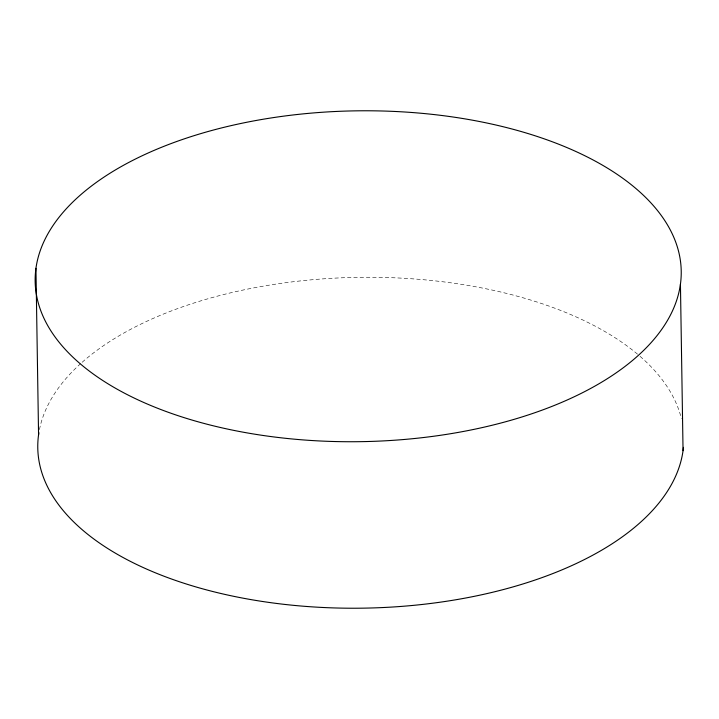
<?xml version="1.0" encoding="UTF-8"?>
<svg xmlns="http://www.w3.org/2000/svg" width="719" height="719" viewBox="0 0 719 719"><rect width="100%" height="100%" fill="white"/><g stroke="black" fill="none" stroke-linecap="round" stroke-linejoin="round"><path stroke-width="0.54" stroke-dasharray="3.6 2.7" d="M39.446 429.594A323.074 165.424 -0.9 0 1 81.256 363.068M82.128 362.295A323.074 165.424 -0.9 0 1 639.227 355.608M640.036 356.309A323.074 165.424 -0.9 0 1 681.351 418.494"/><path stroke-width="1.08" d="M680.435 284.176A323.074 165.424 -0.9 0 1 177.368 415.447A323.074 165.424 -0.9 0 1 216.779 129.15A323.074 165.424 -0.9 0 1 680.435 284.176L683.05 450.66M35.95 268.34L38.565 434.824M683.436 447.362A323.074 165.424 -0.9 0 1 339.233 608.067A323.074 165.424 -0.9 0 1 38.88 432.73"/></g></svg>
